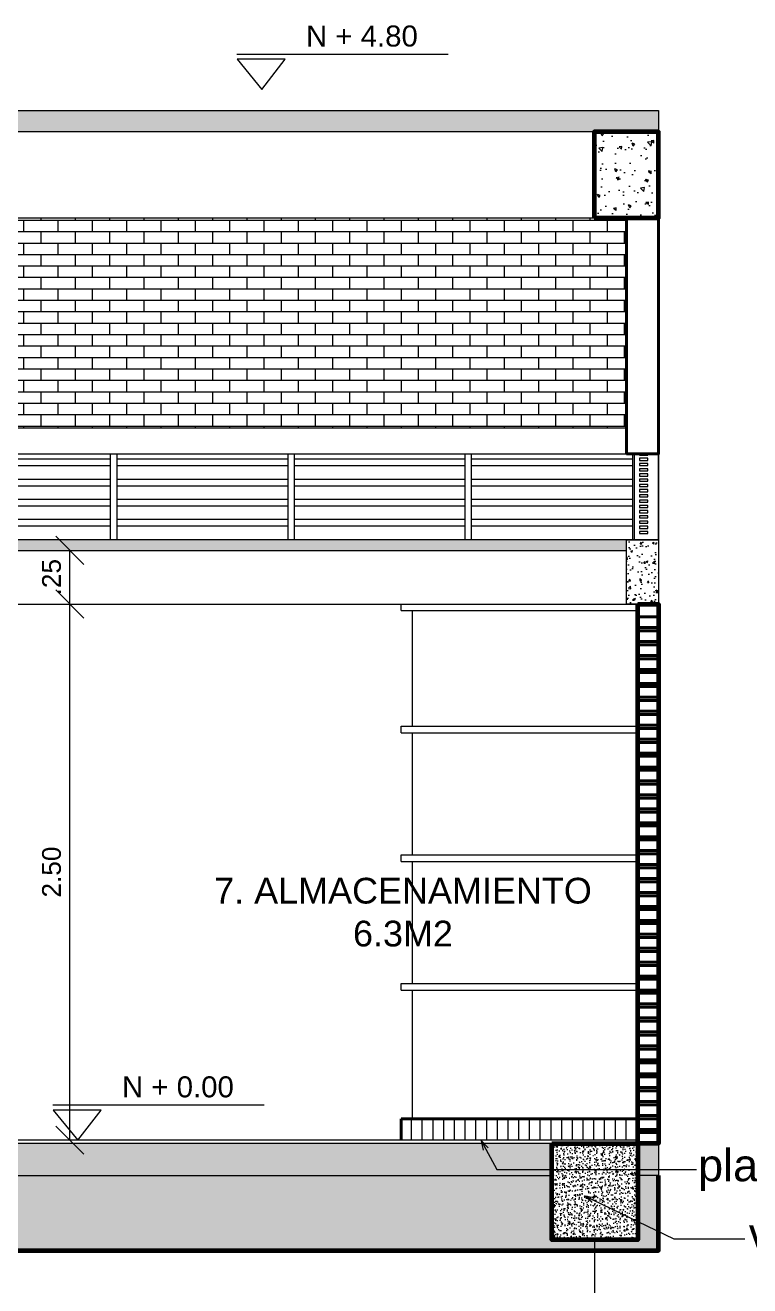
# Model space of a CAD drawing. Header units: metres. Extents: x 98211 to 98447, y 101204 to 101327.
# Drawn here: x 98230.71 to 98234.09, y 101258.36 to 101264.24 of the extents above; entities that cross this region are included whole.
import ezdxf
from ezdxf import colors
from ezdxf.entities.mleader import LeaderData, LeaderLine
from ezdxf.math import Vec2, Vec3

# ---------------------------------------------------------------- set-up
doc = ezdxf.new("R2010")
doc.units = ezdxf.units.M
doc.header["$LTSCALE"] = 8
doc.header["$MEASUREMENT"] = 0
doc.header["$PDMODE"] = 1
doc.linetypes.add('DASHDOTX2', pattern=[2, 1, -0.5, 0, -0.5])
doc.layers.get('0').update_dxf_attribs({"linetype": 'CONTINUOUS', "lineweight": 9})
doc.layers.get('DEFPOINTS').update_dxf_attribs({"linetype": 'CONTINUOUS'})
for name, color, linetype, lineweight in [('9 (achurados)', 252, 'CONTINUOUS', 0), ('A_ACHU-1', 253, 'CONTINUOUS', 0), ('A_ACHURADADOS', 9, 'CONTINUOUS', 0), ('A_CARP-MAD', 46, 'CONTINUOUS', 18), ('A_ECON-PLAC', 24, 'CONTINUOUS', 60), ('A_EJES', 75, 'DASHDOTX2', 5), ('A_MUEB-ARCH', 64, 'CONTINUOUS', 15), ('A_MURO', 7, 'CONTINUOUS', 40), ('A_MURO-ENCHA', 141, 'CONTINUOUS', 15), ('A_PISO-ACHU', 251, 'CONTINUOUS', 0), ('A_PLAN-1', 7, 'CONTINUOUS', 60), ('A_PLAN-3', 51, 'CONTINUOUS', 40), ('A_PLAN-5', 100, 'CONTINUOUS', 20), ('A_PLAN-7', 241, 'CONTINUOUS', 15), ('A_TEXT', 154, 'CONTINUOUS', 0), ('A_TEXT-DIM', 54, 'CONTINUOUS', 13), ('A_TEXT-NIVL', 54, 'CONTINUOUS', 20), ('A_TEXT-NOTA', 53, 'CONTINUOUS', 20)]:
    doc.layers.add(name, color=color, linetype=linetype, lineweight=lineweight)
doc.styles.add('ARIAL', font='arial.ttf')
doc.styles.add('DIM', font='arial.ttf')
doc.dimstyles.new('BAN_REP_1-50-2', dxfattribs={"dimtxt": 0.0875, "dimasz": 0.1313, "dimexe": 0.15, "dimexo": 0.03, "dimgap": 0.04, "dimtad": 1, "dimzin": 4, "dimdsep": 46, "dimtxsty": 'ARIAL', "dimblk": 'OBLIQUE', "dimcen": 0.075, "dimse1": 1, "dimse2": 1, "dimclrd": 256, "dimclre": 256, "dimclrt": 256, "dimadec": 0, "dimazin": 0, "dimtfac": 1, "dimtix": 1, "dimtofl": 0, "dimtmove": 1, "dimatfit": 3, "dimldrblk": 'OPEN90', "dimfxl": 1, "dimtolj": 1, "dimtzin": 0, "dimlwd": -1, "dimlwe": -1, "dimarcsym": 0})

# ---------------------------------------------------------------- blocks, each defined once
blk = doc.blocks.new('_Open30')
at = {"color": 0, "linetype": 'ByBlock', "lineweight": -2}
for p, q in [((-1, 0.27), (0, 0)), ((0, 0), (-1, -0.27)), ((0, 0), (-1, 0))]:
    blk.add_line(p, q, dxfattribs=at)
blk = doc.blocks.new('NIVEL ARQUITECTONICO')
at = {"layer": 'A_TEXT-NIVL'}
blk.add_line((-0.8796, 0), (0, 0), dxfattribs=at)
blk.add_lwpolyline([(-0.7761, -0.1464), (-0.6785, -0.0214), (-0.8785, -0.0214)], close=True, dxfattribs=at)
at = {"layer": 'A_TEXT-NOTA', "linetype": 'Continuous', "style": 'ARIAL'}
blk.add_attdef('Q', (-0.5919, 0.0318), '', height=0.0875, dxfattribs=at)
blk = doc.blocks.new('_Oblique')
at = {"color": 0, "linetype": 'ByBlock', "lineweight": -2}
blk.add_line((-0.5, -0.5), (0.5, 0.5), dxfattribs=at)
blk = doc.blocks.new('*D302')
at = {"layer": 'A_TEXT-DIM', "transparency": 16777216}
blk.add_line((98230.9162, 101259.0423), (98230.9162, 101261.5423), dxfattribs=at)
at = {"layer": 'DEFPOINTS', "color": 0, "transparency": 16777216}
for p in [(98230.7564, 101261.5423), (98230.9162, 101261.5423), (98230.7564, 101259.0423)]:
    blk.add_point(p, dxfattribs=at)
at = {"layer": 'A_TEXT-DIM', "transparency": 16777216, "xscale": 0.1313, "yscale": 0.1313, "zscale": 0.1313}
for p, rotation in [((98230.9162, 101261.5423), 90), ((98230.9162, 101259.0423), 270)]:
    blk.add_blockref('_Oblique', p, dxfattribs=dict(at, rotation=rotation))
at = {"layer": 'A_TEXT-DIM', "transparency": 16777216, "insert": (98230.8316, 101260.2923), "char_height": 0.0875, "attachment_point": 5, "rotation": 90, "style": 'ARIAL'}
blk.add_mtext('\\A1;2.50', dxfattribs=at)
blk = doc.blocks.new('_Open90')
at = {"color": 0, "linetype": 'ByBlock', "lineweight": -2}
for p, q in [((-0.5, 0.5), (0, 0)), ((0, 0), (-1, 0)), ((0, 0), (-0.5, -0.5))]:
    blk.add_line(p, q, dxfattribs=at)
blk = doc.blocks.new('*D308')
at = {"layer": 'A_TEXT-DIM', "transparency": 16777216}
blk.add_line((98230.9162, 101261.5423), (98230.9162, 101261.7923), dxfattribs=at)
at = {"layer": 'DEFPOINTS', "color": 0, "transparency": 16777216}
for p in [(98230.8363, 101261.7923), (98230.9162, 101261.7923), (98230.7564, 101261.5423)]:
    blk.add_point(p, dxfattribs=at)
at = {"layer": 'A_TEXT-DIM', "transparency": 16777216, "xscale": 0.1313, "yscale": 0.1313, "zscale": 0.1313}
for p, rotation in [((98230.9162, 101261.7923), 90), ((98230.9162, 101261.5423), 270)]:
    blk.add_blockref('_Oblique', p, dxfattribs=dict(at, rotation=rotation))
at = {"layer": 'A_TEXT-DIM', "transparency": 16777216, "insert": (98230.8316, 101261.6673), "char_height": 0.0875, "attachment_point": 5, "rotation": 90, "style": 'ARIAL'}
blk.add_mtext('\\A1;.25', dxfattribs=at)
blk = doc.blocks.new('*D309')
at = {"layer": 'DEFPOINTS', "color": 0, "transparency": 16777216}
for p in [(98230.6381, 101261.8423), (98231.1051, 101261.8423), (98230.8363, 101261.7923)]:
    blk.add_point(p, dxfattribs=at)
at = {"layer": 'A_TEXT-DIM', "transparency": 16777216, "insert": (98230.5534, 101261.8173), "char_height": 0.0875, "attachment_point": 5, "rotation": 90, "style": 'ARIAL'}
blk.add_mtext('\\A1;.05', dxfattribs=at)

msp = doc.modelspace()

# ---------------------------------------------------------------- hatches: boundary and pattern name
at = {"layer": '9 (achurados)'}
h = msp.add_hatch(dxfattribs=at)
h.set_pattern_fill('EARTH', color=256, scale=0.25, angle=45)
h.set_pattern_definition([(45, (-0.76105, -0.26962), (7e-18, 0.088388347648), [0.0625, -0.0625]), (45, (-0.777624, -0.25305), (7e-18, 0.088388347648), [0.0625, -0.0625]), (45, (-0.7942, -0.236476), (7e-18, 0.088388347648), [0.0625, -0.0625]), (135, (-0.7942, -0.22543), (-0.088388347648, 1e-17), [0.0625, -0.0625]), (135, (-0.777624, -0.208855), (-0.088388347648, 1e-17), [0.0625, -0.0625]), (135, (-0.76105, -0.19228), (-0.088388347648, 1e-17), [0.0625, -0.0625])])
h.paths.add_polyline_path([(98233.1639, 101258.8773), (98225.8598, 101258.8773), (98225.8598, 101258.5772), (98225.6598, 101258.5772), (98225.6598, 101258.5272), (98233.3639, 101258.5272), (98233.3639, 101258.5772), (98233.1639, 101258.5772)])
h.paths.add_polyline_path([(98225.4598, 101258.8773), (98224.3607, 101258.8773), (98224.3607, 101258.5272), (98225.6598, 101258.5272), (98225.6598, 101258.5772), (98225.4598, 101258.5772)])
h.paths.add_polyline_path([(98233.6607, 101258.8773), (98233.5639, 101258.8773), (98233.5639, 101258.5772), (98233.3639, 101258.5772), (98233.3639, 101258.5272), (98233.6607, 101258.5272)])
at = {"layer": 'A_ACHU-1'}
h = msp.add_hatch(dxfattribs=at)
h.set_pattern_fill('AR-BRSTD,_O', color=256, scale=0.02)
h.set_pattern_definition([(0, (6.622374, -20.68662), (0, 0.05334), []), (90, (6.622374, -20.68662), (-0.08, 0.05334), [0.05334, -0.05334])])
h.paths.add_polyline_path([(98233.5107, 101262.363), (98233.5107, 101263.3436), (98225.771, 101263.3436), (98225.771, 101262.363)])
h = msp.add_hatch(color=7, dxfattribs=at)
h.dxf.hatch_style = 1
h.paths.add_polyline_path([(98233.5107, 101261.7923), (98233.5107, 101261.8423), (98225.771, 101261.8423), (98225.771, 101261.7923)])
at = {"layer": 'A_ACHURADADOS'}
h = msp.add_hatch(dxfattribs=at)
h.set_pattern_fill('AR-CONC', color=256, scale=0.012, style=0)
h.set_pattern_definition([(50, (-144.0832, -146.55233), (0.086071221912, -0.007530256198), [0.009, -0.099]), (355, (-144.0832, -146.55233), (-0.016650160034, 0.090263056044), [0.0072, -0.0792]), (100.45144446, (-144.07603, -146.55296), (0.069421061607, 0.082732798916), [0.00764882304, -0.08413705344]), (46.1842, (-144.0832, -146.52833), (0.12806895968, -0.019862313695), [0.0135, -0.1485]), (96.63563549, (-144.07253, -146.52999), (0.11215943348, 0.11689423209), [0.01147324104, -0.1262056512]), (351.18416399, (-144.0832, -146.52833), (0.11215943341, 0.11689423203), [0.0108, -0.11880000012]), (21, (-144.0712, -146.53433), (0.071628846254, -0.04831426688), [0.009, -0.099]), (326, (-144.0712, -146.53433), (0.02919783983, 0.087018005406), [0.0072, -0.0792]), (71.45144474, (-144.06523, -146.53836), (0.10082668521, 0.038703738337), [0.0076488228, -0.08413705344]), (37.5, (-144.083203, -146.552332), (0.001459182638, 0.03994726246), [0, -0.07824, 0, -0.0804, 0, -0.0795]), (7.5, (-144.083203, -146.55233), (0.031568344493, 0.047329405426), [0, -0.04584, 0, -0.07644, 0, -0.0303]), (327.5, (-144.109963, -146.552332), (0.064058692341, -0.002706584608), [0, -0.03, 0, -0.0936, 0, -0.1242]), (317.5, (-144.121963, -146.55233), (0.06998234032, 0.01201259788), [0, -0.039, 0, -0.06216, 0, -0.0882])])
h.paths.add_polyline_path([(98233.6607, 101263.7436), (98225.621, 101263.7436), (98225.621, 101263.8436), (98233.6607, 101263.8436)])
h = msp.add_hatch(dxfattribs=at)
h.set_pattern_fill('AR-CONC', color=256, scale=0.02, style=0)
h.set_pattern_definition([(140, (98207.48726, 101260.84358), (0.01255043, 0.14345204), [0.015, -0.165]), (85, (98207.48726, 101260.84358), (-0.1504384, -0.0277503), [0.012, -0.132]), (190.45144, (98207.48831, 101260.85554), (-0.137888, 0.1157018), [0.012748, -0.1402284]), (136.1842, (98207.44726, 101260.84358), (0.0331039, 0.2134483), [0.0225, -0.2475]), (186.6356, (98207.45002, 101260.86137), (-0.1948237, 0.1869324), [0.019122, -0.2103428]), (81.1842, (98207.44726, 101260.84358), (-0.1948237, 0.1869324), [0.018, -0.198]), (111, (98207.45726, 101260.86358), (0.0805238, 0.1193814), [0.015, -0.165]), (56, (98207.45726, 101260.86358), (-0.14503, 0.0486631), [0.012, -0.132]), (161.45144, (98207.46397, 101260.87353), (-0.0645062, 0.1680445), [0.012748, -0.1402284]), (127.5, (98207.48726, 101260.84358), (-0.06657877, 0.00243197), [0, -0.1304, 0, -0.134, 0, -0.1325]), (97.5, (98207.48726, 101260.84358), (-0.07888234, 0.0526139), [0, -0.0764, 0, -0.1274, 0, -0.0505]), (57.5, (98207.48726, 101260.79898), (0.00451097, 0.10676449), [0, -0.05, 0, -0.156, 0, -0.207]), (47.5, (98207.48726, 101260.77898), (-0.020021, 0.11663723), [0, -0.065, 0, -0.1036, 0, -0.147])])
h.paths.add_polyline_path([(98233.6607, 101263.7436), (98233.3607, 101263.7436), (98233.3607, 101263.3436), (98233.6607, 101263.3436)])
h = msp.add_hatch(dxfattribs=at)
h.set_pattern_fill('AR-CONC', color=256, scale=0.012, style=0)
h.set_pattern_definition([(50, (15.199255, -20.13528), (0.086071221912, -0.007530256198), [0.009, -0.099]), (355, (15.199255, -20.13528), (-0.016650160034, 0.090263056044), [0.0072, -0.0792]), (100.45144446, (15.20643, -20.13591), (0.069421061607, 0.082732798916), [0.00764882304, -0.08413705344]), (46.1842, (15.19926, -20.11128), (0.12806895968, -0.019862313695), [0.0135, -0.1485]), (96.63563549, (15.20993, -20.11294), (0.11215943348, 0.11689423209), [0.01147324104, -0.1262056512]), (351.18416399, (15.19926, -20.11128), (0.11215943341, 0.11689423203), [0.0108, -0.11880000012]), (21, (15.211255, -20.11728), (0.071628846254, -0.04831426688), [0.009, -0.099]), (326, (15.211255, -20.11728), (0.02919783983, 0.087018005406), [0.0072, -0.0792]), (71.45144474, (15.217224, -20.12131), (0.10082668521, 0.038703738337), [0.0076488228, -0.08413705344]), (37.5, (15.199255, -20.13528), (0.001459182638, 0.03994726246), [0, -0.07824, 0, -0.0804, 0, -0.0795]), (7.5, (15.199255, -20.13528), (0.031568344493, 0.047329405426), [0, -0.04584, 0, -0.07644, 0, -0.0303]), (327.5, (15.172495, -20.13528), (0.064058692341, -0.002706584608), [0, -0.03, 0, -0.0936, 0, -0.1242]), (317.5, (15.160495, -20.13528), (0.06998234032, 0.01201259788), [0, -0.039, 0, -0.06216, 0, -0.0882])])
h.paths.add_polyline_path([(98233.6607, 101261.8423), (98233.6607, 101261.5423), (98233.5107, 101261.5423), (98233.5107, 101261.8423)])
h = msp.add_hatch(dxfattribs=at)
h.set_pattern_fill('AR-CONC', color=256, scale=0.012, style=0)
h.set_pattern_definition([(50, (-0.76105, -0.26962), (0.086071221912, -0.007530256198), [0.009, -0.099]), (355, (-0.76105, -0.26962), (-0.016650160034, 0.090263056044), [0.0072, -0.0792]), (100.45144446, (-0.75388, -0.27025), (0.069421061607, 0.082732798916), [0.00764882304, -0.08413705344]), (46.1842, (-0.76105, -0.24562), (0.12806895968, -0.019862313695), [0.0135, -0.1485]), (96.63563549, (-0.75038, -0.24728), (0.11215943348, 0.11689423209), [0.01147324104, -0.1262056512]), (351.18416399, (-0.76105, -0.24562), (0.11215943341, 0.11689423203), [0.0108, -0.11880000012]), (21, (-0.74905, -0.25162), (0.071628846254, -0.04831426688), [0.009, -0.099]), (326, (-0.74905, -0.25162), (0.02919783983, 0.087018005406), [0.0072, -0.0792]), (71.45144474, (-0.74308, -0.25565), (0.10082668521, 0.038703738337), [0.0076488228, -0.08413705344]), (37.5, (-0.761052, -0.269622), (0.001459182638, 0.03994726246), [0, -0.07824, 0, -0.0804, 0, -0.0795]), (7.5, (-0.76105, -0.26962), (0.031568344493, 0.047329405426), [0, -0.04584, 0, -0.07644, 0, -0.0303]), (327.5, (-0.78781, -0.269622), (0.064058692341, -0.002706584608), [0, -0.03, 0, -0.0936, 0, -0.1242]), (317.5, (-0.79981, -0.26962), (0.06998234032, 0.01201259788), [0, -0.039, 0, -0.06216, 0, -0.0882])])
h.paths.add_polyline_path([(98225.4598, 101259.0272), (98224.3607, 101259.0272), (98224.3607, 101258.8773), (98225.4598, 101258.8773)])
h.paths.add_polyline_path([(98233.1639, 101259.0273), (98225.8598, 101259.0273), (98225.8598, 101258.8773), (98233.1639, 101258.8773)])
h.paths.add_polyline_path([(98233.5639, 101259.0272), (98233.6607, 101259.0272), (98233.6607, 101258.8773), (98233.5639, 101258.8773)])
h = msp.add_hatch(dxfattribs=at)
h.set_pattern_fill('AR-CONC', color=256, scale=0.006, angle=360, style=0)
h.set_pattern_definition([(50, (98150.581044, 101269.78926), (0.043035611, -0.003765128), [0.0045, -0.0495]), (355, (98150.581044, 101269.78926), (-0.00832508, 0.045131528), [0.0036, -0.0396]), (100.451444, (98150.58463, 101269.788945), (0.03471053, 0.0413664), [0.003824412, -0.042068527]), (46.1842, (98150.581044, 101269.80126), (0.06403448, -0.009931157), [0.00675, -0.07425]), (96.635635, (98150.58638, 101269.80043), (0.056079717, 0.058447116), [0.00573662, -0.063102826]), (351.18416, (98150.581044, 101269.80126), (0.056079717, 0.058447116), [0.0054, -0.0594]), (21, (98150.587044, 101269.79826), (0.035814423, -0.024157133), [0.0045, -0.0495]), (326, (98150.587044, 101269.79826), (0.01459892, 0.043509003), [0.0036, -0.0396]), (71.451445, (98150.59003, 101269.796245), (0.050413343, 0.01935187), [0.003824411, -0.042068527]), (37.5, (98150.581044, 101269.789258), (0.0007295913, 0.0199736312), [0, -0.03912, 0, -0.0402, 0, -0.03975]), (7.5, (98150.581044, 101269.789258), (0.015784172, 0.0236647027), [0, -0.02292, 0, -0.03822, 0, -0.01515]), (327.5, (98150.567664, 101269.789258), (0.0320293462, -0.0013532923), [0, -0.015, 0, -0.0468, 0, -0.0621]), (317.5, (98150.561664, 101269.789258), (0.03499117, 0.006006299), [0, -0.0195, 0, -0.03108, 0, -0.0441])])
h.paths.add_polyline_path([(98233.1639, 101258.5772), (98233.5639, 101258.5772), (98233.5639, 101259.0272), (98233.1639, 101259.0272)])
at = {"layer": 'A_CARP-MAD'}
h = msp.add_hatch(dxfattribs=at)
h.set_pattern_fill('ANSI32,_O', color=256, scale=0.25, angle=135)
h.set_pattern_definition([(180, (0, 0), (-1e-17, -0.09375), []), (180, (-0.03125, 0.03125), (-1e-17, -0.09375), [])])
h.paths.add_polyline_path([(98226.1482, 101262.243), (98225.771, 101262.243), (98225.771, 101262.243), (98225.7426, 101262.243), (98225.7426, 101261.8423), (98226.1482, 101261.8424)])
h.paths.add_polyline_path([(98226.974, 101262.243), (98226.1782, 101262.243), (98226.1782, 101261.8424), (98226.974, 101261.8424)])
h.paths.add_polyline_path([(98227.7997, 101262.243), (98227.004, 101262.243), (98227.004, 101261.8424), (98227.7997, 101261.8424)])
h.paths.add_polyline_path([(98228.6266, 101262.2431), (98227.8297, 101262.243), (98227.8297, 101261.8424), (98228.6266, 101261.8425)])
h.paths.add_polyline_path([(98229.4535, 101262.2431), (98228.6566, 101262.2431), (98228.6566, 101261.8425), (98229.4535, 101261.8425)])
h.paths.add_polyline_path([(98230.2793, 101262.2431), (98229.4835, 101262.2431), (98229.4835, 101261.8425), (98230.2793, 101261.8425)])
h.paths.add_polyline_path([(98231.1051, 101262.2432), (98230.3093, 101262.2431), (98230.3093, 101261.8425), (98231.1051, 101261.8426)])
h.paths.add_polyline_path([(98231.932, 101262.2432), (98231.1351, 101262.2432), (98231.1351, 101261.8426), (98231.932, 101261.8426)])
h.paths.add_polyline_path([(98232.7577, 101262.2432), (98231.962, 101262.2432), (98231.962, 101261.8426), (98232.7577, 101261.8426)])
h.paths.add_polyline_path([(98233.5392, 101262.2433), (98232.7877, 101262.2432), (98232.7877, 101261.8426), (98233.5392, 101261.8426)])
at = {"layer": 'A_PISO-ACHU'}
h = msp.add_hatch(dxfattribs=at)
h.set_pattern_fill('ANSI31', color=256, scale=0.4, angle=135, style=0)
h.set_pattern_definition([(270, (98195.309547, 101259.04228), (0.05, 4e-13), [])])
h.paths.add_polyline_path([(98232.4607, 101259.1423), (98233.5639, 101259.1423), (98233.5639, 101259.0423), (98232.4607, 101259.0423)])

# ---------------------------------------------------------------- linework, layer by layer
at = {"layer": 'A_ACHU-1', "color": 7}
msp.add_lwpolyline([(98233.5107, 101261.8423), (98225.771, 101261.8423), (98225.771, 101261.7923), (98233.5107, 101261.7923)], close=True, dxfattribs=at)
at = {"layer": 'A_ACHURADADOS'}
for points in [[(98233.6607, 101263.7436), (98225.621, 101263.7436), (98225.621, 101263.8436), (98233.6607, 101263.8436)], [(98233.1639, 101259.0273), (98225.8598, 101259.0273), (98225.8598, 101258.8773), (98233.1639, 101258.8773)], [(98233.5639, 101259.0272), (98233.6607, 101259.0272), (98233.6607, 101258.8773), (98233.5639, 101258.8773)]]:
    msp.add_lwpolyline(points, close=True, dxfattribs=at)
msp.add_lwpolyline([(98233.6607, 101261.8423), (98233.6607, 101261.5423), (98233.5107, 101261.5423), (98233.5107, 101261.8423), (98233.6607, 101261.8423)], dxfattribs=at)
at = {"layer": 'A_CARP-MAD'}
for p, q in [((98231.1051, 101262.243), (98231.1051, 101261.8423)), ((98231.1351, 101262.243), (98231.1351, 101261.8423)), ((98231.932, 101262.243), (98231.932, 101261.8423)), ((98231.932, 101262.243), (98231.932, 101261.8423)), ((98231.962, 101262.243), (98231.962, 101261.8423)), ((98231.962, 101262.243), (98231.962, 101261.8423)), ((98232.7577, 101262.243), (98232.7577, 101261.8423)), ((98232.7877, 101262.243), (98232.7877, 101261.8423))]:
    msp.add_line(p, q, dxfattribs=at)
at = {"layer": 'A_ECON-PLAC'}
msp.add_lwpolyline([(98224.3607, 101258.8773), (98224.3607, 101258.5272), (98233.6607, 101258.5272), (98233.6607, 101258.8773)], dxfattribs=at)
at = {"layer": 'A_EJES'}
msp.add_line((98233.3639, 101257.6882), (98233.3639, 101258.5772), dxfattribs=at)
at = {"layer": 'A_MUEB-ARCH'}
for p, q in [((98232.4607, 101261.5423), (98233.5639, 101261.5423)), ((98232.4607, 101261.5123), (98232.4607, 101261.5423)), ((98232.4607, 101261.5123), (98233.5639, 101261.5123)), ((98232.4607, 101260.9723), (98233.5639, 101260.9723)), ((98232.4607, 101260.9423), (98232.4607, 101260.9723)), ((98232.4607, 101260.9423), (98233.5639, 101260.9423)), ((98232.4607, 101260.3723), (98233.5639, 101260.3723)), ((98232.4607, 101260.3423), (98232.4607, 101260.3723)), ((98232.4607, 101260.3423), (98233.5639, 101260.3423)), ((98232.4607, 101259.7723), (98233.5639, 101259.7723)), ((98232.4607, 101259.7423), (98232.4607, 101259.7723)), ((98232.4607, 101259.7423), (98233.5639, 101259.7423))]:
    msp.add_line(p, q, dxfattribs=at)
at = {"layer": 'A_MURO'}
for q in [(98233.5639, 101259.1423), (98232.4607, 101259.0423)]:
    msp.add_line((98232.4607, 101259.1423), q, dxfattribs=at)
msp.add_lwpolyline([(98233.5107, 101262.2433), (98233.6607, 101262.2433), (98233.6607, 101263.3439), (98233.5107, 101263.3439)], close=True, dxfattribs=at)
at = {"layer": 'A_MURO-ENCHA'}
for p, q in [((98233.5639, 101259.0423), (98225.7607, 101259.0423)), ((98233.5639, 101259.0272), (98225.7607, 101259.0273))]:
    msp.add_line(p, q, dxfattribs=at)
at = {"layer": 'A_PLAN-1'}
for points in [[(98233.3607, 101263.3436), (98233.6607, 101263.3436), (98233.6607, 101263.7436), (98233.3607, 101263.7436)], [(98233.5639, 101261.5423), (98233.6607, 101261.5423), (98233.6607, 101259.0272), (98233.5639, 101259.0272)], [(98233.1639, 101259.0272), (98233.5639, 101259.0272), (98233.5639, 101258.5772), (98233.1639, 101258.5772)]]:
    msp.add_lwpolyline(points, close=True, dxfattribs=at)
at = {"layer": 'A_PLAN-3'}
for points in [[(98233.6607, 101261.4822), (98233.5639, 101261.4822), (98233.5639, 101261.4322), (98233.6607, 101261.4322), (98233.6607, 101261.4822)], [(98233.6607, 101261.4172), (98233.5639, 101261.4172), (98233.5639, 101261.3672), (98233.6607, 101261.3672), (98233.6607, 101261.4172)], [(98233.6607, 101261.3522), (98233.5639, 101261.3522), (98233.5639, 101261.3022), (98233.6607, 101261.3022), (98233.6607, 101261.3522)], [(98233.6607, 101261.2872), (98233.5639, 101261.2872), (98233.5639, 101261.2372), (98233.6607, 101261.2372), (98233.6607, 101261.2872)], [(98233.6607, 101261.2222), (98233.5639, 101261.2222), (98233.5639, 101261.1722), (98233.6607, 101261.1722), (98233.6607, 101261.2222)], [(98233.6607, 101261.1572), (98233.5639, 101261.1572), (98233.5639, 101261.1072), (98233.6607, 101261.1072), (98233.6607, 101261.1572)], [(98233.6607, 101261.0922), (98233.5639, 101261.0922), (98233.5639, 101261.0422), (98233.6607, 101261.0422), (98233.6607, 101261.0922)], [(98233.6607, 101261.0272), (98233.5639, 101261.0272), (98233.5639, 101260.9772), (98233.6607, 101260.9772), (98233.6607, 101261.0272)], [(98233.6607, 101260.9622), (98233.5639, 101260.9622), (98233.5639, 101260.9122), (98233.6607, 101260.9122), (98233.6607, 101260.9622)], [(98233.6607, 101260.8972), (98233.5639, 101260.8972), (98233.5639, 101260.8472), (98233.6607, 101260.8472), (98233.6607, 101260.8972)], [(98233.6607, 101260.8322), (98233.5639, 101260.8322), (98233.5639, 101260.7822), (98233.6607, 101260.7822), (98233.6607, 101260.8322)], [(98233.6607, 101260.7672), (98233.5639, 101260.7672), (98233.5639, 101260.7172), (98233.6607, 101260.7172), (98233.6607, 101260.7672)], [(98233.6607, 101260.7022), (98233.5639, 101260.7022), (98233.5639, 101260.6522), (98233.6607, 101260.6522), (98233.6607, 101260.7022)], [(98233.6607, 101260.6372), (98233.5639, 101260.6372), (98233.5639, 101260.5872), (98233.6607, 101260.5872), (98233.6607, 101260.6372)], [(98233.6607, 101260.5722), (98233.5639, 101260.5722), (98233.5639, 101260.5222), (98233.6607, 101260.5222), (98233.6607, 101260.5722)], [(98233.6607, 101260.5072), (98233.5639, 101260.5072), (98233.5639, 101260.4572), (98233.6607, 101260.4572), (98233.6607, 101260.5072)], [(98233.6607, 101260.4422), (98233.5639, 101260.4422), (98233.5639, 101260.3922), (98233.6607, 101260.3922), (98233.6607, 101260.4422)], [(98233.6607, 101260.3772), (98233.5639, 101260.3772), (98233.5639, 101260.3272), (98233.6607, 101260.3272), (98233.6607, 101260.3772)], [(98233.6607, 101260.3122), (98233.5639, 101260.3122), (98233.5639, 101260.2622), (98233.6607, 101260.2622), (98233.6607, 101260.3122)], [(98233.6607, 101260.2472), (98233.5639, 101260.2472), (98233.5639, 101260.1972), (98233.6607, 101260.1972), (98233.6607, 101260.2472)], [(98233.6607, 101260.1822), (98233.5639, 101260.1822), (98233.5639, 101260.1322), (98233.6607, 101260.1322), (98233.6607, 101260.1822)], [(98233.6607, 101260.1172), (98233.5639, 101260.1172), (98233.5639, 101260.0672), (98233.6607, 101260.0672), (98233.6607, 101260.1172)], [(98233.6607, 101260.0522), (98233.5639, 101260.0522), (98233.5639, 101260.0022), (98233.6607, 101260.0022), (98233.6607, 101260.0522)], [(98233.6607, 101259.9872), (98233.5639, 101259.9872), (98233.5639, 101259.9372), (98233.6607, 101259.9372), (98233.6607, 101259.9872)], [(98233.6607, 101259.9222), (98233.5639, 101259.9222), (98233.5639, 101259.8722), (98233.6607, 101259.8722), (98233.6607, 101259.9222)], [(98233.6607, 101259.8572), (98233.5639, 101259.8572), (98233.5639, 101259.8072), (98233.6607, 101259.8072), (98233.6607, 101259.8572)], [(98233.6607, 101259.7922), (98233.5639, 101259.7922), (98233.5639, 101259.7422), (98233.6607, 101259.7422), (98233.6607, 101259.7922)], [(98233.6607, 101259.7272), (98233.5639, 101259.7272), (98233.5639, 101259.6772), (98233.6607, 101259.6772), (98233.6607, 101259.7272)], [(98233.6607, 101259.6622), (98233.5639, 101259.6622), (98233.5639, 101259.6122), (98233.6607, 101259.6122), (98233.6607, 101259.6622)], [(98233.6607, 101259.5972), (98233.5639, 101259.5972), (98233.5639, 101259.5472), (98233.6607, 101259.5472), (98233.6607, 101259.5972)], [(98233.6607, 101259.5322), (98233.5639, 101259.5322), (98233.5639, 101259.4822), (98233.6607, 101259.4822), (98233.6607, 101259.5322)], [(98233.6607, 101259.4672), (98233.5639, 101259.4672), (98233.5639, 101259.4172), (98233.6607, 101259.4172), (98233.6607, 101259.4672)], [(98233.6607, 101259.4022), (98233.5639, 101259.4022), (98233.5639, 101259.3522), (98233.6607, 101259.3522), (98233.6607, 101259.4022)], [(98233.6607, 101259.3372), (98233.5639, 101259.3372), (98233.5639, 101259.2872), (98233.6607, 101259.2872), (98233.6607, 101259.3372)], [(98233.6607, 101259.2722), (98233.5639, 101259.2722), (98233.5639, 101259.2222), (98233.6607, 101259.2222), (98233.6607, 101259.2722)], [(98233.6607, 101259.2072), (98233.5639, 101259.2072), (98233.5639, 101259.1572), (98233.6607, 101259.1572), (98233.6607, 101259.2072)], [(98233.6607, 101259.1422), (98233.5639, 101259.1422), (98233.5639, 101259.0922), (98233.6607, 101259.0922), (98233.6607, 101259.1422)], [(98233.6607, 101259.0772), (98233.5639, 101259.0772), (98233.5639, 101259.0272), (98233.6607, 101259.0272), (98233.6607, 101259.0772)]]:
    msp.add_lwpolyline(points, dxfattribs=at)
at = {"layer": 'A_PLAN-5'}
for points in [[(98233.5392, 101262.243), (98233.5392, 101261.8436), (98233.5483, 101261.8436), (98233.5483, 101262.243)], [(98233.5715, 101262.243), (98233.5715, 101262.2366), (98233.6107, 101262.2366), (98233.6107, 101262.243)]]:
    msp.add_lwpolyline(points, dxfattribs=at)
for points in [[(98233.6107, 101262.222), (98233.5715, 101262.222), (98233.5715, 101262.2122), (98233.6107, 101262.2122)], [(98233.6107, 101262.1976), (98233.5715, 101262.1976), (98233.5715, 101262.1878), (98233.6107, 101262.1878)], [(98233.6107, 101262.1732), (98233.5715, 101262.1732), (98233.5715, 101262.1634), (98233.6107, 101262.1634)], [(98233.6107, 101262.1488), (98233.5715, 101262.1488), (98233.5715, 101262.139), (98233.6107, 101262.139)], [(98233.6107, 101262.1244), (98233.5715, 101262.1244), (98233.5715, 101262.1146), (98233.6107, 101262.1146)], [(98233.6107, 101262.1), (98233.5715, 101262.1), (98233.5715, 101262.0902), (98233.6107, 101262.0902)], [(98233.6107, 101262.0756), (98233.5715, 101262.0756), (98233.5715, 101262.0658), (98233.6107, 101262.0658)], [(98233.6107, 101262.0512), (98233.5715, 101262.0512), (98233.5715, 101262.0414), (98233.6107, 101262.0414)], [(98233.6107, 101262.0268), (98233.5715, 101262.0268), (98233.5715, 101262.017), (98233.6107, 101262.017)], [(98233.6107, 101262.0024), (98233.5715, 101262.0024), (98233.5715, 101261.9926), (98233.6107, 101261.9926)], [(98233.6107, 101261.978), (98233.5715, 101261.978), (98233.5715, 101261.9682), (98233.6107, 101261.9682)], [(98233.6107, 101261.9536), (98233.5715, 101261.9536), (98233.5715, 101261.9438), (98233.6107, 101261.9438)], [(98233.6107, 101261.9292), (98233.5715, 101261.9292), (98233.5715, 101261.9194), (98233.6107, 101261.9194)], [(98233.6107, 101261.9048), (98233.5715, 101261.9048), (98233.5715, 101261.895), (98233.6107, 101261.895)], [(98233.6107, 101261.8804), (98233.5715, 101261.8804), (98233.5715, 101261.8706), (98233.6107, 101261.8706)]]:
    msp.add_lwpolyline(points, close=True, dxfattribs=at)
at = {"layer": 'A_PLAN-7'}
for p, q in [((98225.621, 101263.3436), (98233.6607, 101263.3436)), ((98225.771, 101262.3636), (98233.5107, 101262.3636)), ((98233.6607, 101261.843), (98233.6607, 101262.243)), ((98225.771, 101261.5423), (98233.5107, 101261.5423))]:
    msp.add_line(p, q, dxfattribs=at)
msp.add_lwpolyline([(98233.6607, 101262.3636), (98233.6607, 101262.2433)], dxfattribs=at)
msp.add_lwpolyline([(98233.6607, 101261.8427), (98225.621, 101261.8423), (98225.621, 101262.243), (98233.6607, 101262.2433)], close=True, dxfattribs=at)
at = {"layer": 'A_TEXT-DIM'}
for p, q in [((98232.5139, 101260.9723), (98232.5139, 101261.5123)), ((98232.5139, 101260.3723), (98232.5139, 101260.9423)), ((98232.5139, 101259.7723), (98232.5139, 101260.3423)), ((98232.5139, 101259.1423), (98232.5139, 101259.7423))]:
    msp.add_line(p, q, dxfattribs=at)

# ---------------------------------------------------------------- block references
at = {"color": 1, "xscale": 1.12, "yscale": 1.12, "zscale": 1.12}
for p, values in [((98232.6803, 101264.1062), {'Q': 'N + 4.80'}), ((98231.8227, 101259.2062), {'Q': 'N + 0.00'})]:
    msp.add_blockref('NIVEL ARQUITECTONICO', p, dxfattribs=at).add_auto_attribs(values)

# ---------------------------------------------------------------- texts
at = {"layer": 'A_TEXT', "insert": (98230.6607, 101260.2656), "char_height": 0.12, "width": 3.61759, "attachment_point": 1, "style": 'DIM'}
msp.add_mtext('\\pxqc;7. ALMACENAMIENTO\\P6.3M2', dxfattribs=at)

# ---------------------------------------------------------------- dimensions: what is measured, and where the dimension line sits
at = {"layer": 'A_TEXT-DIM'}
for base, p1, p2, picture, middle in [((98230.6381, 101261.8423), (98230.8363, 101261.7923), (98231.1051, 101261.8423), '*D309', (98230.5534, 101261.8173)), ((98230.9162, 101261.7923), (98230.7564, 101261.5423), (98230.8363, 101261.7923), '*D308', (98230.8316, 101261.6673)), ((98230.9162, 101261.5423), (98230.7564, 101259.0423), (98230.7564, 101261.5423), '*D302', (98230.8316, 101260.2923))]:
    dim = msp.add_linear_dim(base=base, p1=p1, p2=p2, angle=90, dimstyle='BAN_REP_1-50-2', dxfattribs=at)
    dim.commit()
    dim.dimension.update_dxf_attribs({"geometry": picture, "text_midpoint": middle})

# ---------------------------------------------------------------- leaders
at = {"layer": 'A_TEXT-NOTA'}
ml = msp.add_multileader_mtext('Standard', dxfattribs=at)
ml.set_content('placa de cimentacion ', color=256, style='ARIAL')
ml.set_leader_properties(color=256, linetype='ByLayer', lineweight=-1)
ml.set_arrow_properties(name='OPEN30')
ml.build(insert=Vec2(0, 0))
ml.multileader.update_dxf_attribs({"dogleg_length": 0.18, "arrow_head_size": 0.0437})
ctx = ml.context
ctx.base_point, ctx.char_height, ctx.arrow_head_size, ctx.landing_gap_size, ctx.plane_origin = Vec3(98233.8372, 101258.9049), 0.15, 0.0437, 0.036, Vec3(98233.7186, 101258.5338)
ctx.text_align_type = 2
notes = []
notes.append((ctx, [(0, (1, 1, 0), (98232.9076, 101258.9049), (1, 0), 0.9296, [(0, [(98232.8351, 101259.0392)], 0, [])])]))
ctx.mtext.insert, ctx.mtext.width, ctx.mtext.alignment, ctx.mtext.flow_direction = Vec3(98235.8136, 101259.0007), 2.487265, 3, 5
ml = msp.add_multileader_mtext('Standard', dxfattribs=at)
ml.set_content('viga de cimentacion', color=256, style='ARIAL')
ml.set_leader_properties(color=256, linetype='ByLayer', lineweight=-1)
ml.set_arrow_properties(name='OPEN30')
ml.build(insert=Vec2(0, 0))
ml.multileader.update_dxf_attribs({"dogleg_length": 0.18, "arrow_head_size": 0.0437})
ctx = ml.context
ctx.base_point, ctx.char_height, ctx.arrow_head_size, ctx.landing_gap_size, ctx.plane_origin = Vec3(98234.0626, 101258.5826), 0.15, 0.0437, 0.036, Vec3(98235.3752, 101258.2115)
ctx.text_align_type = 2
notes.append((ctx, [(0, (1, 1, 0), (98233.7321, 101258.5826), (1, 0), 0.3305, [(0, [(98233.3157, 101258.7825)], 0, [])])]))
ctx.mtext.insert, ctx.mtext.width, ctx.mtext.alignment, ctx.mtext.flow_direction = Vec3(98235.9335, 101258.6796), 2.381306, 3, 5
for ctx, leaders in notes:
    for number, flags, end, landing, length, lines in leaders:
        leader = LeaderData()
        leader.index, (leader.has_last_leader_line, leader.has_dogleg_vector, leader.attachment_direction) = number, flags
        leader.last_leader_point, leader.dogleg_vector, leader.dogleg_length = Vec3(end), Vec3(landing), length
        for number, points, colour, breaks in lines:
            line = LeaderLine()
            line.index, line.vertices, line.color, line.breaks = number, Vec3.list(points), colors.encode_raw_color(colour), breaks
            leader.lines.append(line)
        ctx.leaders.append(leader)

doc.saveas('drawing.dxf')
